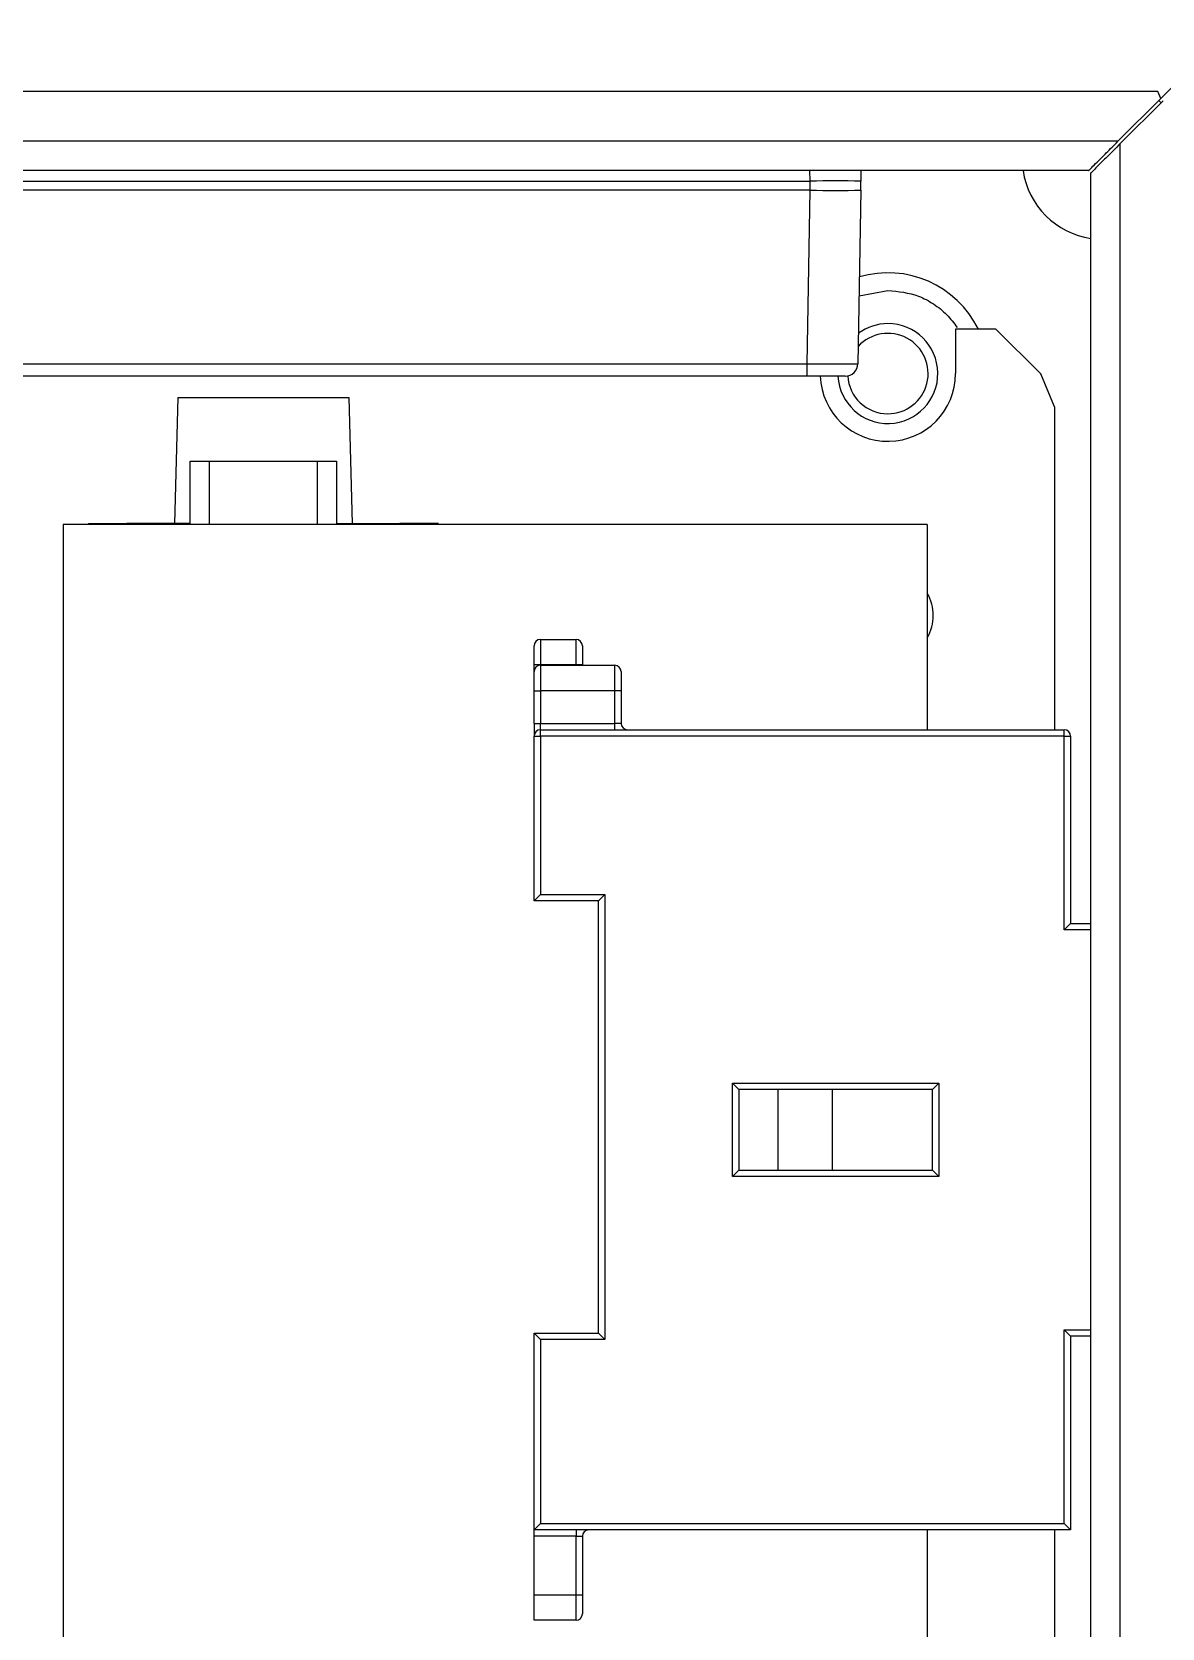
# Model space of a CAD drawing. Header units: millimetres. Extents: x 0 to 279, y 0 to 216.
# Drawn here: x 118.26 to 140.49, y 147.68 to 179.1 of the extents above; entities that cross this region are included whole.
import ezdxf

# ---------------------------------------------------------------- set-up
doc = ezdxf.new("R2010")
doc.units = ezdxf.units.MM

msp = doc.modelspace()

# ---------------------------------------------------------------- linework, layer by layer
at = {"color": 7, "linetype": 'Continuous', "lineweight": 25}
for p, q in [((141.777, 179.097), (140.467, 177.787)), ((140.411, 177.922), (46.166, 177.922)), ((140.467, 177.787), (140.411, 177.922)), ((139.624, 176.944), (140.467, 177.787)), ((140.512, 177.742), (139.669, 176.899)), ((140.426, 177.746), (140.471, 177.701)), ((139.624, 176.944), (46.953, 176.944)), ((139.669, 58.828), (139.669, 176.899)), ((139.046, 176.366), (47.531, 176.366)), ((134.563, 176.366), (134.566, 176.159)), ((139.091, 59.406), (139.091, 176.321)), ((106.938, 176.159), (133.567, 176.159)), ((133.567, 175.984), (106.938, 175.984)), ((133.507, 172.567), (133.567, 175.984)), ((134.566, 175.984), (134.507, 172.567)), ((136.43, 173.248), (136.43, 172.372)), ((137.224, 173.248), (136.43, 173.248)), ((138.107, 172.365), (137.224, 173.248)), ((106.998, 172.567), (133.507, 172.567)), ((133.507, 172.321), (133.507, 172.567)), ((133.507, 172.321), (106.998, 172.321)), ((134.257, 172.321), (133.507, 172.321)), ((138.373, 171.718), (138.107, 172.365)), ((121.126, 171.898), (121.062, 169.423)), ((121.126, 171.898), (124.495, 171.898)), ((124.495, 171.898), (124.56, 169.423)), ((138.373, 171.718), (138.373, 165.36)), ((121.373, 169.398), (121.373, 170.648)), ((121.373, 170.648), (121.748, 170.648)), ((121.748, 170.648), (121.748, 169.398)), ((121.748, 170.648), (123.873, 170.648)), ((123.873, 169.398), (123.873, 170.648)), ((123.873, 170.648), (124.248, 170.648)), ((124.248, 170.648), (124.248, 169.398)), ((118.873, 169.398), (118.873, 96.648)), ((135.873, 169.398), (118.873, 169.398)), ((119.373, 169.423), (119.373, 169.398)), ((119.373, 169.423), (120.123, 169.423)), ((120.123, 169.423), (120.123, 169.398)), ((121.373, 169.423), (120.123, 169.423)), ((124.248, 169.423), (125.498, 169.423)), ((125.498, 169.423), (125.498, 169.398)), ((126.248, 169.423), (125.498, 169.423)), ((126.248, 169.423), (126.248, 169.398)), ((135.873, 169.398), (135.873, 165.36)), ((128.136, 166.638), (128.136, 167.013)), ((128.261, 167.138), (128.261, 166.638)), ((128.261, 167.138), (128.963, 167.138)), ((128.963, 166.638), (128.963, 167.138)), ((129.088, 167.013), (129.088, 166.638)), ((128.261, 166.638), (128.136, 166.638)), ((128.136, 166.505), (128.136, 166.638)), ((128.963, 166.638), (128.261, 166.638)), ((128.261, 166.63), (128.261, 166.13)), ((128.261, 166.63), (129.725, 166.63)), ((129.088, 166.638), (128.963, 166.638)), ((129.088, 166.638), (129.088, 166.63)), ((129.725, 166.13), (129.725, 166.63)), ((128.136, 166.13), (128.136, 166.505)), ((129.85, 166.505), (129.85, 166.13)), ((128.136, 166.13), (128.261, 166.13)), ((128.136, 165.485), (128.136, 166.13)), ((128.261, 166.13), (128.261, 165.485)), ((129.725, 166.13), (128.261, 166.13)), ((129.725, 165.485), (129.725, 166.13)), ((129.85, 166.13), (129.725, 166.13)), ((129.85, 166.13), (129.85, 165.485)), ((128.136, 165.485), (128.261, 165.485)), ((128.136, 165.485), (128.136, 165.235)), ((128.261, 165.36), (128.261, 165.485)), ((128.261, 165.485), (129.725, 165.485)), ((128.261, 165.235), (128.261, 165.36)), ((128.261, 165.36), (138.566, 165.36)), ((129.725, 165.36), (129.725, 165.485)), ((129.85, 165.485), (129.725, 165.485)), ((138.566, 165.235), (138.566, 165.36)), ((128.136, 161.995), (128.136, 165.235)), ((128.136, 165.235), (128.261, 165.235)), ((128.261, 165.235), (128.261, 162.12)), ((138.566, 165.235), (128.261, 165.235)), ((138.566, 161.425), (138.566, 165.235)), ((138.566, 165.235), (138.691, 165.235)), ((138.691, 165.235), (138.691, 161.55)), ((128.136, 161.995), (128.261, 162.12)), ((128.261, 162.12), (129.531, 162.12)), ((129.406, 161.995), (129.531, 162.12)), ((129.531, 162.12), (129.531, 153.361)), ((129.406, 161.995), (128.136, 161.995)), ((129.406, 153.486), (129.406, 161.995)), ((138.566, 161.425), (138.691, 161.55)), ((138.691, 161.55), (139.091, 161.55)), ((132.043, 156.568), (132.043, 158.405)), ((132.043, 158.405), (136.103, 158.405)), ((132.043, 158.405), (132.168, 158.28)), ((136.103, 158.405), (135.978, 158.28)), ((136.103, 158.405), (136.103, 156.568)), ((132.168, 158.28), (132.168, 156.693)), ((135.978, 158.28), (132.168, 158.28)), ((132.93, 158.28), (132.93, 156.693)), ((134.01, 156.693), (134.01, 158.28)), ((135.978, 156.693), (135.978, 158.28)), ((132.168, 156.693), (132.043, 156.568)), ((136.103, 156.568), (132.043, 156.568)), ((132.168, 156.693), (135.978, 156.693)), ((135.978, 156.693), (136.103, 156.568)), ((128.136, 149.612), (128.136, 153.486)), ((128.136, 153.486), (128.261, 153.361)), ((128.136, 153.486), (129.406, 153.486)), ((128.261, 153.361), (128.261, 149.737)), ((129.531, 153.361), (128.261, 153.361)), ((129.406, 153.486), (129.531, 153.361)), ((138.566, 149.737), (138.566, 153.547)), ((138.691, 153.422), (138.566, 153.547)), ((138.691, 153.422), (138.691, 149.612)), ((139.091, 153.422), (138.691, 153.422)), ((128.136, 149.612), (128.261, 149.737)), ((138.691, 149.612), (128.136, 149.612)), ((128.136, 149.487), (128.136, 149.612)), ((128.261, 149.737), (138.566, 149.737)), ((128.963, 149.612), (128.963, 149.487)), ((135.873, 149.612), (135.873, 137.788)), ((138.373, 149.612), (138.373, 136.967)), ((138.691, 149.612), (138.566, 149.737)), ((128.963, 149.487), (128.136, 149.487)), ((128.136, 148.334), (128.136, 149.487)), ((128.963, 149.487), (129.088, 149.487)), ((128.963, 148.334), (128.963, 149.487)), ((129.088, 149.487), (129.088, 148.334)), ((128.136, 148.334), (128.963, 148.334)), ((128.136, 147.834), (128.136, 148.334)), ((128.963, 147.834), (128.963, 148.334)), ((128.963, 148.334), (129.088, 148.334)), ((129.088, 148.334), (129.088, 147.959)), ((128.963, 147.834), (128.136, 147.834))]:
    msp.add_line(p, q, dxfattribs=at)
at = {"color": 8, "linetype": 'Continuous', "lineweight": 25}
for p, q in [((133.567, 176.159), (133.563, 176.366)), ((134.53, 173.902), (135.097, 174.01)), ((128.261, 166.638), (128.261, 166.63)), ((128.963, 166.63), (128.963, 166.638)), ((139.091, 161.425), (138.566, 161.425)), ((138.566, 153.547), (139.091, 153.547))]:
    msp.add_line(p, q, dxfattribs=at)
at = {"color": 7, "linetype": 'Continuous', "lineweight": 25}
for centre, radius, start, end in [((139.326, 176.601), 1.587, 188.511, 261.489), ((134.067, 161.831), 14.336, 88.0016, 91.9984), ((134.067, 190.312), 14.336, 268.0016, 271.9984), ((129.567, 176.071), 5, 359, 1), ((135.097, 172.372), 1.984, 26.206, 106.396), ((135.097, 172.372), 0.983, 182.9448, 90), ((135.097, 172.372), 0.792, 270, 137.4723), ((135.097, 172.372), 0.983, 90, 126.1246), ((134.257, 172.571), 0.25, 270, 359), ((135.097, 172.372), 1.333, 182.1703, 0), ((135.097, 172.372), 0.792, 183.3058, 270), ((135.097, 167.609), 0.892, 330.5118, 29.4882), ((128.261, 167.013), 0.125, 90, 180), ((128.963, 167.013), 0.125, 0, 90), ((128.261, 166.505), 0.125, 90, 180), ((129.725, 166.505), 0.125, 0, 90), ((128.261, 165.235), 0.125, 90, 180), ((129.975, 165.485), 0.125, 180, 270), ((138.566, 165.235), 0.125, 0, 90), ((129.213, 149.487), 0.125, 90, 180), ((128.963, 147.959), 0.125, 270, 0)]:
    msp.add_arc(centre, radius, start, end, dxfattribs=at)
for centre, major_axis, ratio, start_param, end_param in [((129.567, 176.071), (0, 5), 0.8, 4.694936, 4.729842), ((133.507, 172.571), (1, -0.004), 0.004362, 4.712636, 6.283128)]:
    msp.add_ellipse(centre, major_axis=major_axis, ratio=ratio, start_param=start_param, end_param=end_param, dxfattribs=at)
for points, knots in [([(139.046, 176.366), (139.049, 176.369), (139.056, 176.376), (139.113, 176.433), (139.223, 176.543), (139.401, 176.721), (139.546, 176.866), (139.624, 176.944)], [0, 0, 0, 0, 0.126762, 0.254662, 0.442193, 0.702129, 1, 1, 1, 1]), ([(139.669, 176.899), (139.579, 176.809), (139.427, 176.657), (139.25, 176.48), (139.148, 176.378), (139.098, 176.328), (139.093, 176.323), (139.091, 176.321)], [0, 0, 0, 0, 0.346438, 0.5814413, 0.7590231, 0.8997242, 1, 1, 1, 1])]:
    msp.add_open_spline(points, degree=3, knots=knots, dxfattribs=at)
at = {"color": 8, "linetype": 'Continuous', "lineweight": 25}
msp.add_open_spline([(135.097, 174.01), (135.303, 173.988), (135.62, 173.955), (136.001, 173.75), (136.263, 173.543), (136.396, 173.365), (136.461, 173.277)], degree=3, knots=[0, 0, 0, 0, 0.38189, 0.587468, 0.797409, 1, 1, 1, 1], dxfattribs=at)

doc.saveas('drawing.dxf')
